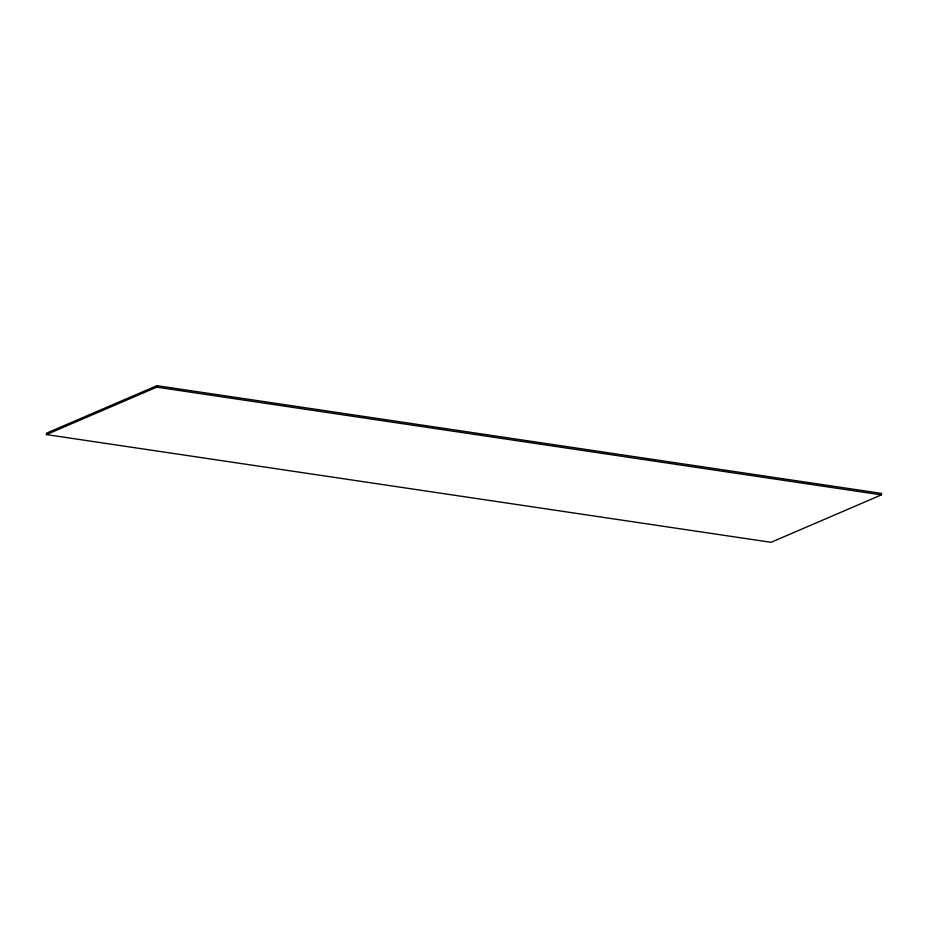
<?xml version="1.0" encoding="UTF-8"?>
<svg xmlns="http://www.w3.org/2000/svg" width="928" height="928" viewBox="0 0 928 928"><rect width="100%" height="100%" fill="white"/><g stroke="black" fill="none" stroke-linecap="round" stroke-linejoin="round"><path stroke-width="1.39" d="M46.4 434.582L46.586 433.121L156.948 385.688L881.6 493.418L881.414 494.879L771.052 542.312L46.4 434.582L156.751 387.15L881.414 494.879M156.751 387.15L156.948 385.688"/></g></svg>
